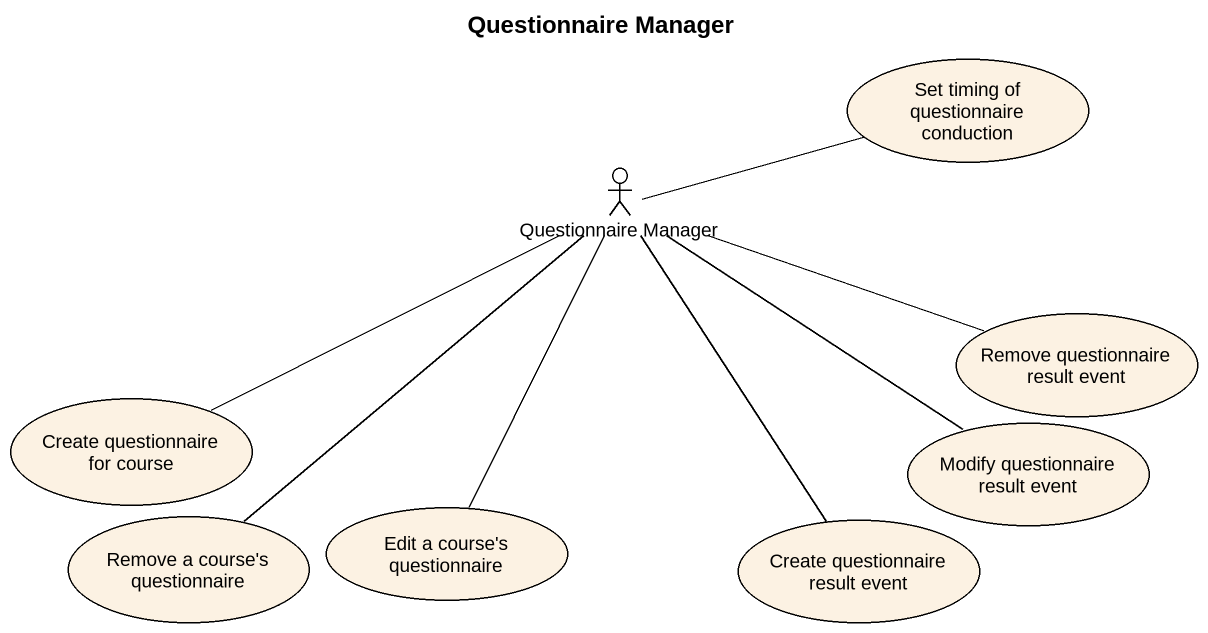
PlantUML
@startuml
title Questionnaire Manager
usecase "Set timing of questionnaire conduction" as Set_timing_of_questionnaire
actor "Questionnaire Manager" as Questionnaire_Manager
usecase "Remove questionnaire result event" as Remove_questionnaire_result
usecase "Create questionnaire for course" as Create_questionnaire_for
usecase "Modify questionnaire result event" as Modify_questionnaire_result
usecase "Remove a course's questionnaire" as Remove_a_course_s
usecase "Edit a course's questionnaire" as Edit_a_course_s
usecase "Create questionnaire result event" as Create_questionnaire_result
Questionnaire_Manager -right- Set_timing_of_questionnaire
Questionnaire_Manager -right- Remove_questionnaire_result
Questionnaire_Manager -left- Create_questionnaire_for
Questionnaire_Manager -- Modify_questionnaire_result
Questionnaire_Manager -- Remove_a_course_s
Questionnaire_Manager -- Edit_a_course_s
Questionnaire_Manager -- Create_questionnaire_result
@enduml
